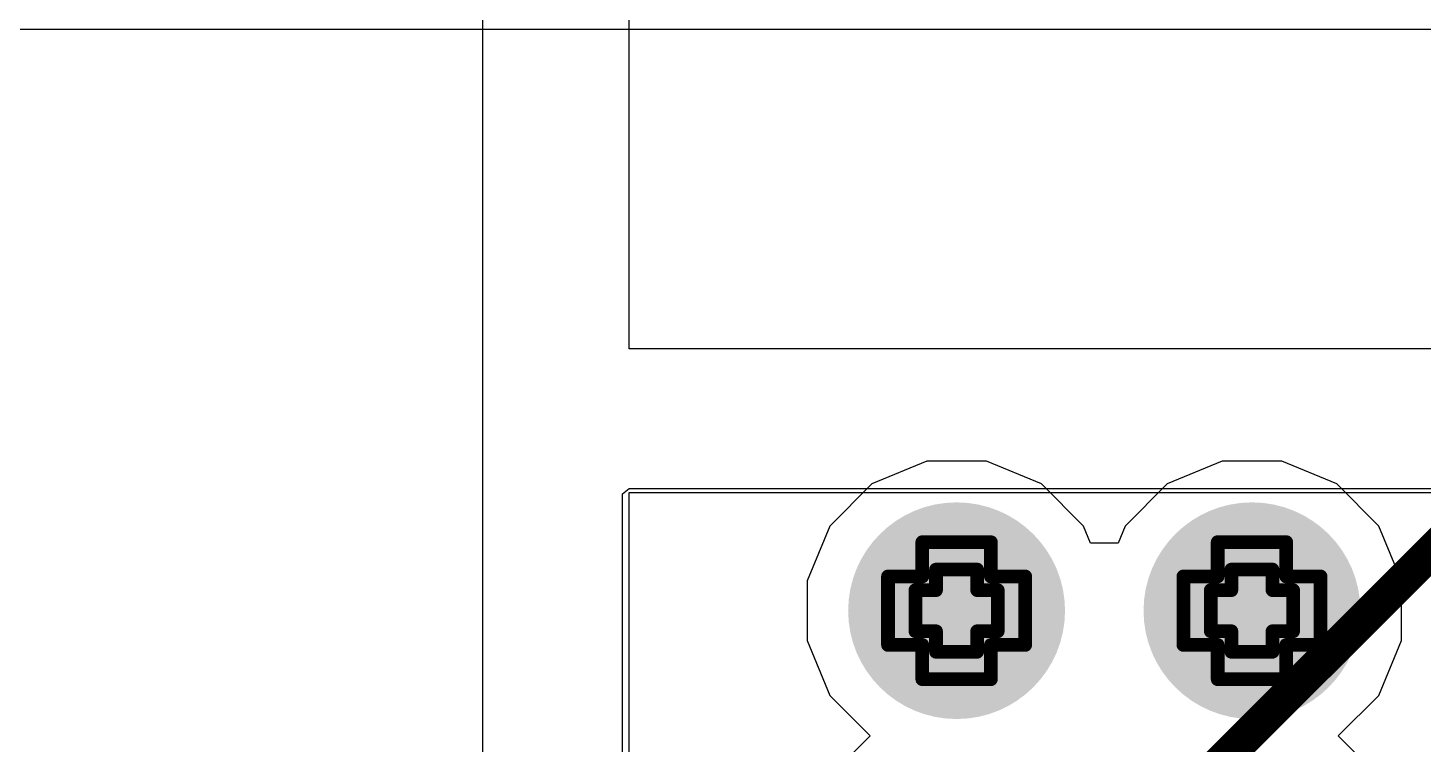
# Model space of a CAD drawing. Header units: inches. Extents: x -3 to 5259, y -3 to 5282.
# Drawn here: x 71.66 to 76.82, y 83.23 to 85.88 of the extents above; entities that cross this region are included whole.
import ezdxf

# ---------------------------------------------------------------- set-up
doc = ezdxf.new("R2010")
doc.units = ezdxf.units.IN
for name, color, linetype in [('Bottom Layer', 5, 'Continuous'), ('Bottom Solder', 6, 'Continuous'), ('Drill Drawing', 1, 'Continuous'), ('Layer 1', 16, 'Continuous'), ('Layer 2', 76, 'Continuous'), ('Top Layer', 1, 'Continuous'), ('Top Overlay', 2, 'Continuous'), ('Top Solder', 216, 'Continuous'), ('Via Holes', 16, 'Continuous')]:
    doc.layers.add(name, color=color, linetype=linetype)

# ---------------------------------------------------------------- blocks, each defined once
blk = doc.blocks.new('SVZ1VM221FBRE00RAXXX_221')
at = {"layer": 'Top Overlay'}
blk.add_lwpolyline([(-2.465, 4.2262, 0.127, 0.127, 0), (-4.2012, 2.49, 0.127, 0.127, 0)], format="xyseb", dxfattribs=at)

msp = doc.modelspace()

# ---------------------------------------------------------------- hatches: boundary and pattern name
at = {"layer": 'Bottom Layer'}
h = msp.add_hatch(color=5, dxfattribs=at)
edge = h.paths.add_edge_path()
edge.add_arc((75.0972, 83.7229), 0.3, 0, 360)
h = msp.add_hatch(color=5, dxfattribs=at)
edge = h.paths.add_edge_path()
edge.add_arc((76.1911, 83.7229), 0.3, 0, 360)
at = {"layer": 'Bottom Solder'}
h = msp.add_hatch(color=6, dxfattribs=at)
edge = h.paths.add_edge_path()
edge.add_arc((75.0972, 83.7229), 0.4016, 0, 360)
h = msp.add_hatch(color=6, dxfattribs=at)
edge = h.paths.add_edge_path()
edge.add_arc((76.1911, 83.7229), 0.4016, 0, 360)
at = {"layer": 'Layer 1'}
h = msp.add_hatch(color=16, dxfattribs=at)
edge = h.paths.add_edge_path()
edge.add_arc((75.0972, 83.7229), 0.3, 0, 360)
h = msp.add_hatch(color=16, dxfattribs=at)
edge = h.paths.add_edge_path()
edge.add_arc((76.1911, 83.7229), 0.3, 0, 360)
at = {"layer": 'Layer 2'}
h = msp.add_hatch(color=76, dxfattribs=at)
edge = h.paths.add_edge_path()
edge.add_arc((75.0972, 83.7229), 0.3, 0, 360)
h = msp.add_hatch(color=76, dxfattribs=at)
edge = h.paths.add_edge_path()
edge.add_arc((76.1911, 83.7229), 0.3, 0, 360)
at = {"layer": 'Top Layer'}
h = msp.add_hatch(color=1, dxfattribs=at)
edge = h.paths.add_edge_path()
edge.add_arc((75.0972, 83.7229), 0.3, 0, 360)
h = msp.add_hatch(color=1, dxfattribs=at)
edge = h.paths.add_edge_path()
edge.add_arc((76.1911, 83.7229), 0.3, 0, 360)
at = {"layer": 'Top Solder'}
h = msp.add_hatch(color=216, dxfattribs=at)
edge = h.paths.add_edge_path()
edge.add_arc((75.0972, 83.7229), 0.4016, 0, 360)
h = msp.add_hatch(color=216, dxfattribs=at)
edge = h.paths.add_edge_path()
edge.add_arc((76.1911, 83.7229), 0.4016, 0, 360)
at = {"layer": 'Via Holes'}
h = msp.add_hatch(color=7, dxfattribs=at)
edge = h.paths.add_edge_path()
edge.add_arc((75.0972, 83.7229), 0.15, 0, 360)
h = msp.add_hatch(color=7, dxfattribs=at)
edge = h.paths.add_edge_path()
edge.add_arc((76.1911, 83.7229), 0.15, 0, 360)

# ---------------------------------------------------------------- linework, layer by layer
at = {"layer": 'Drill Drawing'}
for points in [[(74.9702, 83.8499, 0.0508, 0.0508, 0), (74.9702, 83.9769, 0.0508, 0.0508, 0)], [(74.9702, 83.9769, 0.0508, 0.0508, 0), (75.2242, 83.9769, 0.0508, 0.0508, 0)], [(75.2242, 83.8499, 0.0508, 0.0508, 0), (75.2242, 83.9769, 0.0508, 0.0508, 0)], [(76.0641, 83.8499, 0.0508, 0.0508, 0), (76.0641, 83.9769, 0.0508, 0.0508, 0)], [(76.0641, 83.9769, 0.0508, 0.0508, 0), (76.3181, 83.9769, 0.0508, 0.0508, 0)], [(76.3181, 83.8499, 0.0508, 0.0508, 0), (76.3181, 83.9769, 0.0508, 0.0508, 0)], [(74.8432, 83.5959, 0.0508, 0.0508, 0), (74.8432, 83.8499, 0.0508, 0.0508, 0)], [(74.8432, 83.8499, 0.0508, 0.0508, 0), (74.9702, 83.8499, 0.0508, 0.0508, 0)], [(75.021, 83.7991, 0.0508, 0.0508, 0), (75.021, 83.8753, 0.0508, 0.0508, 0)], [(75.021, 83.8753, 0.0508, 0.0508, 0), (75.1734, 83.8753, 0.0508, 0.0508, 0)], [(75.1734, 83.7991, 0.0508, 0.0508, 0), (75.1734, 83.8753, 0.0508, 0.0508, 0)], [(75.2242, 83.8499, 0.0508, 0.0508, 0), (75.3512, 83.8499, 0.0508, 0.0508, 0)], [(75.3512, 83.5959, 0.0508, 0.0508, 0), (75.3512, 83.8499, 0.0508, 0.0508, 0)], [(75.9371, 83.5959, 0.0508, 0.0508, 0), (75.9371, 83.8499, 0.0508, 0.0508, 0)], [(75.9371, 83.8499, 0.0508, 0.0508, 0), (76.0641, 83.8499, 0.0508, 0.0508, 0)], [(76.1149, 83.7991, 0.0508, 0.0508, 0), (76.1149, 83.8753, 0.0508, 0.0508, 0)], [(76.1149, 83.8753, 0.0508, 0.0508, 0), (76.2673, 83.8753, 0.0508, 0.0508, 0)], [(76.2673, 83.7991, 0.0508, 0.0508, 0), (76.2673, 83.8753, 0.0508, 0.0508, 0)], [(76.3181, 83.8499, 0.0508, 0.0508, 0), (76.4451, 83.8499, 0.0508, 0.0508, 0)], [(76.4451, 83.5959, 0.0508, 0.0508, 0), (76.4451, 83.8499, 0.0508, 0.0508, 0)], [(74.9448, 83.6467, 0.0508, 0.0508, 0), (74.9448, 83.7991, 0.0508, 0.0508, 0)], [(74.9448, 83.7991, 0.0508, 0.0508, 0), (75.021, 83.7991, 0.0508, 0.0508, 0)], [(75.1734, 83.7991, 0.0508, 0.0508, 0), (75.2496, 83.7991, 0.0508, 0.0508, 0)], [(75.2496, 83.6467, 0.0508, 0.0508, 0), (75.2496, 83.7991, 0.0508, 0.0508, 0)], [(76.0387, 83.6467, 0.0508, 0.0508, 0), (76.0387, 83.7991, 0.0508, 0.0508, 0)], [(76.0387, 83.7991, 0.0508, 0.0508, 0), (76.1149, 83.7991, 0.0508, 0.0508, 0)], [(76.2673, 83.7991, 0.0508, 0.0508, 0), (76.3435, 83.7991, 0.0508, 0.0508, 0)], [(76.3435, 83.6467, 0.0508, 0.0508, 0), (76.3435, 83.7991, 0.0508, 0.0508, 0)], [(74.9448, 83.6467, 0.0508, 0.0508, 0), (75.021, 83.6467, 0.0508, 0.0508, 0)], [(75.021, 83.5705, 0.0508, 0.0508, 0), (75.021, 83.6467, 0.0508, 0.0508, 0)], [(75.1734, 83.6467, 0.0508, 0.0508, 0), (75.2496, 83.6467, 0.0508, 0.0508, 0)], [(75.1734, 83.5705, 0.0508, 0.0508, 0), (75.1734, 83.6467, 0.0508, 0.0508, 0)], [(76.0387, 83.6467, 0.0508, 0.0508, 0), (76.1149, 83.6467, 0.0508, 0.0508, 0)], [(76.1149, 83.5705, 0.0508, 0.0508, 0), (76.1149, 83.6467, 0.0508, 0.0508, 0)], [(76.2673, 83.6467, 0.0508, 0.0508, 0), (76.3435, 83.6467, 0.0508, 0.0508, 0)], [(76.2673, 83.5705, 0.0508, 0.0508, 0), (76.2673, 83.6467, 0.0508, 0.0508, 0)], [(74.8432, 83.5959, 0.0508, 0.0508, 0), (74.9702, 83.5959, 0.0508, 0.0508, 0)], [(74.9702, 83.4689, 0.0508, 0.0508, 0), (74.9702, 83.5959, 0.0508, 0.0508, 0)], [(75.2242, 83.5959, 0.0508, 0.0508, 0), (75.3512, 83.5959, 0.0508, 0.0508, 0)], [(75.2242, 83.4689, 0.0508, 0.0508, 0), (75.2242, 83.5959, 0.0508, 0.0508, 0)], [(75.9371, 83.5959, 0.0508, 0.0508, 0), (76.0641, 83.5959, 0.0508, 0.0508, 0)], [(76.0641, 83.4689, 0.0508, 0.0508, 0), (76.0641, 83.5959, 0.0508, 0.0508, 0)], [(76.3181, 83.5959, 0.0508, 0.0508, 0), (76.4451, 83.5959, 0.0508, 0.0508, 0)], [(76.3181, 83.4689, 0.0508, 0.0508, 0), (76.3181, 83.5959, 0.0508, 0.0508, 0)], [(75.021, 83.5705, 0.0508, 0.0508, 0), (75.1734, 83.5705, 0.0508, 0.0508, 0)], [(76.1149, 83.5705, 0.0508, 0.0508, 0), (76.2673, 83.5705, 0.0508, 0.0508, 0)], [(74.9702, 83.4689, 0.0508, 0.0508, 0), (75.2242, 83.4689, 0.0508, 0.0508, 0)], [(76.0641, 83.4689, 0.0508, 0.0508, 0), (76.3181, 83.4689, 0.0508, 0.0508, 0)]]:
    msp.add_lwpolyline(points, format="xyseb", dxfattribs=at)
for points in [[(74.9575, 83.9769, 0.0254, 0.0254, 1), (74.9829, 83.9769, 0.0254, 0.0254, 1)], [(74.9575, 83.9769, 0.0254, 0.0254, 1), (74.9829, 83.9769, 0.0254, 0.0254, 1)], [(75.2115, 83.9769, 0.0254, 0.0254, 1), (75.2369, 83.9769, 0.0254, 0.0254, 1)], [(75.2115, 83.9769, 0.0254, 0.0254, 1), (75.2369, 83.9769, 0.0254, 0.0254, 1)], [(76.0514, 83.9769, 0.0254, 0.0254, 1), (76.0768, 83.9769, 0.0254, 0.0254, 1)], [(76.0514, 83.9769, 0.0254, 0.0254, 1), (76.0768, 83.9769, 0.0254, 0.0254, 1)], [(76.3054, 83.9769, 0.0254, 0.0254, 1), (76.3308, 83.9769, 0.0254, 0.0254, 1)], [(76.3054, 83.9769, 0.0254, 0.0254, 1), (76.3308, 83.9769, 0.0254, 0.0254, 1)], [(74.8305, 83.8499, 0.0254, 0.0254, 1), (74.8559, 83.8499, 0.0254, 0.0254, 1)], [(74.8305, 83.8499, 0.0254, 0.0254, 1), (74.8559, 83.8499, 0.0254, 0.0254, 1)], [(74.9575, 83.8499, 0.0254, 0.0254, 1), (74.9829, 83.8499, 0.0254, 0.0254, 1)], [(74.9575, 83.8499, 0.0254, 0.0254, 1), (74.9829, 83.8499, 0.0254, 0.0254, 1)], [(75.0083, 83.8753, 0.0254, 0.0254, 1), (75.0337, 83.8753, 0.0254, 0.0254, 1)], [(75.0083, 83.8753, 0.0254, 0.0254, 1), (75.0337, 83.8753, 0.0254, 0.0254, 1)], [(75.1607, 83.8753, 0.0254, 0.0254, 1), (75.1861, 83.8753, 0.0254, 0.0254, 1)], [(75.1607, 83.8753, 0.0254, 0.0254, 1), (75.1861, 83.8753, 0.0254, 0.0254, 1)], [(75.2115, 83.8499, 0.0254, 0.0254, 1), (75.2369, 83.8499, 0.0254, 0.0254, 1)], [(75.2115, 83.8499, 0.0254, 0.0254, 1), (75.2369, 83.8499, 0.0254, 0.0254, 1)], [(75.3385, 83.8499, 0.0254, 0.0254, 1), (75.3639, 83.8499, 0.0254, 0.0254, 1)], [(75.3385, 83.8499, 0.0254, 0.0254, 1), (75.3639, 83.8499, 0.0254, 0.0254, 1)], [(75.9244, 83.8499, 0.0254, 0.0254, 1), (75.9498, 83.8499, 0.0254, 0.0254, 1)], [(75.9244, 83.8499, 0.0254, 0.0254, 1), (75.9498, 83.8499, 0.0254, 0.0254, 1)], [(76.0514, 83.8499, 0.0254, 0.0254, 1), (76.0768, 83.8499, 0.0254, 0.0254, 1)], [(76.0514, 83.8499, 0.0254, 0.0254, 1), (76.0768, 83.8499, 0.0254, 0.0254, 1)], [(76.1022, 83.8753, 0.0254, 0.0254, 1), (76.1276, 83.8753, 0.0254, 0.0254, 1)], [(76.1022, 83.8753, 0.0254, 0.0254, 1), (76.1276, 83.8753, 0.0254, 0.0254, 1)], [(76.2546, 83.8753, 0.0254, 0.0254, 1), (76.28, 83.8753, 0.0254, 0.0254, 1)], [(76.2546, 83.8753, 0.0254, 0.0254, 1), (76.28, 83.8753, 0.0254, 0.0254, 1)], [(76.3054, 83.8499, 0.0254, 0.0254, 1), (76.3308, 83.8499, 0.0254, 0.0254, 1)], [(76.3054, 83.8499, 0.0254, 0.0254, 1), (76.3308, 83.8499, 0.0254, 0.0254, 1)], [(76.4324, 83.8499, 0.0254, 0.0254, 1), (76.4578, 83.8499, 0.0254, 0.0254, 1)], [(76.4324, 83.8499, 0.0254, 0.0254, 1), (76.4578, 83.8499, 0.0254, 0.0254, 1)], [(74.9321, 83.7991, 0.0254, 0.0254, 1), (74.9575, 83.7991, 0.0254, 0.0254, 1)], [(74.9321, 83.7991, 0.0254, 0.0254, 1), (74.9575, 83.7991, 0.0254, 0.0254, 1)], [(75.0083, 83.7991, 0.0254, 0.0254, 1), (75.0337, 83.7991, 0.0254, 0.0254, 1)], [(75.0083, 83.7991, 0.0254, 0.0254, 1), (75.0337, 83.7991, 0.0254, 0.0254, 1)], [(75.1607, 83.7991, 0.0254, 0.0254, 1), (75.1861, 83.7991, 0.0254, 0.0254, 1)], [(75.1607, 83.7991, 0.0254, 0.0254, 1), (75.1861, 83.7991, 0.0254, 0.0254, 1)], [(75.2369, 83.7991, 0.0254, 0.0254, 1), (75.2623, 83.7991, 0.0254, 0.0254, 1)], [(75.2369, 83.7991, 0.0254, 0.0254, 1), (75.2623, 83.7991, 0.0254, 0.0254, 1)], [(76.026, 83.7991, 0.0254, 0.0254, 1), (76.0514, 83.7991, 0.0254, 0.0254, 1)], [(76.026, 83.7991, 0.0254, 0.0254, 1), (76.0514, 83.7991, 0.0254, 0.0254, 1)], [(76.1022, 83.7991, 0.0254, 0.0254, 1), (76.1276, 83.7991, 0.0254, 0.0254, 1)], [(76.1022, 83.7991, 0.0254, 0.0254, 1), (76.1276, 83.7991, 0.0254, 0.0254, 1)], [(76.2546, 83.7991, 0.0254, 0.0254, 1), (76.28, 83.7991, 0.0254, 0.0254, 1)], [(76.2546, 83.7991, 0.0254, 0.0254, 1), (76.28, 83.7991, 0.0254, 0.0254, 1)], [(76.3308, 83.7991, 0.0254, 0.0254, 1), (76.3562, 83.7991, 0.0254, 0.0254, 1)], [(76.3308, 83.7991, 0.0254, 0.0254, 1), (76.3562, 83.7991, 0.0254, 0.0254, 1)], [(74.9321, 83.6467, 0.0254, 0.0254, 1), (74.9575, 83.6467, 0.0254, 0.0254, 1)], [(74.9321, 83.6467, 0.0254, 0.0254, 1), (74.9575, 83.6467, 0.0254, 0.0254, 1)], [(75.0083, 83.6467, 0.0254, 0.0254, 1), (75.0337, 83.6467, 0.0254, 0.0254, 1)], [(75.0083, 83.6467, 0.0254, 0.0254, 1), (75.0337, 83.6467, 0.0254, 0.0254, 1)], [(75.1607, 83.6467, 0.0254, 0.0254, 1), (75.1861, 83.6467, 0.0254, 0.0254, 1)], [(75.1607, 83.6467, 0.0254, 0.0254, 1), (75.1861, 83.6467, 0.0254, 0.0254, 1)], [(75.2369, 83.6467, 0.0254, 0.0254, 1), (75.2623, 83.6467, 0.0254, 0.0254, 1)], [(75.2369, 83.6467, 0.0254, 0.0254, 1), (75.2623, 83.6467, 0.0254, 0.0254, 1)], [(76.026, 83.6467, 0.0254, 0.0254, 1), (76.0514, 83.6467, 0.0254, 0.0254, 1)], [(76.026, 83.6467, 0.0254, 0.0254, 1), (76.0514, 83.6467, 0.0254, 0.0254, 1)], [(76.1022, 83.6467, 0.0254, 0.0254, 1), (76.1276, 83.6467, 0.0254, 0.0254, 1)], [(76.1022, 83.6467, 0.0254, 0.0254, 1), (76.1276, 83.6467, 0.0254, 0.0254, 1)], [(76.2546, 83.6467, 0.0254, 0.0254, 1), (76.28, 83.6467, 0.0254, 0.0254, 1)], [(76.2546, 83.6467, 0.0254, 0.0254, 1), (76.28, 83.6467, 0.0254, 0.0254, 1)], [(76.3308, 83.6467, 0.0254, 0.0254, 1), (76.3562, 83.6467, 0.0254, 0.0254, 1)], [(76.3308, 83.6467, 0.0254, 0.0254, 1), (76.3562, 83.6467, 0.0254, 0.0254, 1)], [(74.8305, 83.5959, 0.0254, 0.0254, 1), (74.8559, 83.5959, 0.0254, 0.0254, 1)], [(74.8305, 83.5959, 0.0254, 0.0254, 1), (74.8559, 83.5959, 0.0254, 0.0254, 1)], [(74.9575, 83.5959, 0.0254, 0.0254, 1), (74.9829, 83.5959, 0.0254, 0.0254, 1)], [(74.9575, 83.5959, 0.0254, 0.0254, 1), (74.9829, 83.5959, 0.0254, 0.0254, 1)], [(75.2115, 83.5959, 0.0254, 0.0254, 1), (75.2369, 83.5959, 0.0254, 0.0254, 1)], [(75.2115, 83.5959, 0.0254, 0.0254, 1), (75.2369, 83.5959, 0.0254, 0.0254, 1)], [(75.3385, 83.5959, 0.0254, 0.0254, 1), (75.3639, 83.5959, 0.0254, 0.0254, 1)], [(75.3385, 83.5959, 0.0254, 0.0254, 1), (75.3639, 83.5959, 0.0254, 0.0254, 1)], [(75.9244, 83.5959, 0.0254, 0.0254, 1), (75.9498, 83.5959, 0.0254, 0.0254, 1)], [(75.9244, 83.5959, 0.0254, 0.0254, 1), (75.9498, 83.5959, 0.0254, 0.0254, 1)], [(76.0514, 83.5959, 0.0254, 0.0254, 1), (76.0768, 83.5959, 0.0254, 0.0254, 1)], [(76.0514, 83.5959, 0.0254, 0.0254, 1), (76.0768, 83.5959, 0.0254, 0.0254, 1)], [(76.3054, 83.5959, 0.0254, 0.0254, 1), (76.3308, 83.5959, 0.0254, 0.0254, 1)], [(76.3054, 83.5959, 0.0254, 0.0254, 1), (76.3308, 83.5959, 0.0254, 0.0254, 1)], [(76.4324, 83.5959, 0.0254, 0.0254, 1), (76.4578, 83.5959, 0.0254, 0.0254, 1)], [(76.4324, 83.5959, 0.0254, 0.0254, 1), (76.4578, 83.5959, 0.0254, 0.0254, 1)], [(75.0083, 83.5705, 0.0254, 0.0254, 1), (75.0337, 83.5705, 0.0254, 0.0254, 1)], [(75.0083, 83.5705, 0.0254, 0.0254, 1), (75.0337, 83.5705, 0.0254, 0.0254, 1)], [(75.1607, 83.5705, 0.0254, 0.0254, 1), (75.1861, 83.5705, 0.0254, 0.0254, 1)], [(75.1607, 83.5705, 0.0254, 0.0254, 1), (75.1861, 83.5705, 0.0254, 0.0254, 1)], [(76.1022, 83.5705, 0.0254, 0.0254, 1), (76.1276, 83.5705, 0.0254, 0.0254, 1)], [(76.1022, 83.5705, 0.0254, 0.0254, 1), (76.1276, 83.5705, 0.0254, 0.0254, 1)], [(76.2546, 83.5705, 0.0254, 0.0254, 1), (76.28, 83.5705, 0.0254, 0.0254, 1)], [(76.2546, 83.5705, 0.0254, 0.0254, 1), (76.28, 83.5705, 0.0254, 0.0254, 1)], [(74.9575, 83.4689, 0.0254, 0.0254, 1), (74.9829, 83.4689, 0.0254, 0.0254, 1)], [(74.9575, 83.4689, 0.0254, 0.0254, 1), (74.9829, 83.4689, 0.0254, 0.0254, 1)], [(75.2115, 83.4689, 0.0254, 0.0254, 1), (75.2369, 83.4689, 0.0254, 0.0254, 1)], [(75.2115, 83.4689, 0.0254, 0.0254, 1), (75.2369, 83.4689, 0.0254, 0.0254, 1)], [(76.0514, 83.4689, 0.0254, 0.0254, 1), (76.0768, 83.4689, 0.0254, 0.0254, 1)], [(76.0514, 83.4689, 0.0254, 0.0254, 1), (76.0768, 83.4689, 0.0254, 0.0254, 1)], [(76.3054, 83.4689, 0.0254, 0.0254, 1), (76.3308, 83.4689, 0.0254, 0.0254, 1)], [(76.3054, 83.4689, 0.0254, 0.0254, 1), (76.3308, 83.4689, 0.0254, 0.0254, 1)]]:
    msp.add_lwpolyline(points, format="xyseb", close=True, dxfattribs=at)
at = {"layer": 'Layer 2'}
for p, q in [((65.4673, 85.8783), (118.2442, 85.8783)), ((74.987, 84.2769), (74.7834, 84.1926)), ((75.2074, 84.2769), (74.987, 84.2769)), ((75.4111, 84.1926), (75.2074, 84.2769)), ((76.0809, 84.2769), (75.8773, 84.1926)), ((76.3013, 84.2769), (76.0809, 84.2769)), ((76.5049, 84.1926), (76.3013, 84.2769)), ((74.7834, 84.1926), (74.6276, 84.0367)), ((75.5669, 84.0367), (75.4111, 84.1926)), ((75.8773, 84.1926), (75.7214, 84.0367)), ((76.6607, 84.0367), (76.5049, 84.1926)), ((74.6276, 84.0367), (74.5432, 83.8331)), ((75.5934, 83.9728), (75.5669, 84.0367)), ((75.7214, 84.0367), (75.695, 83.9728)), ((76.7451, 83.8331), (76.6607, 84.0367)), ((75.695, 83.9728), (75.5934, 83.9728)), ((74.5432, 83.8331), (74.5432, 83.6127)), ((76.7451, 83.6127), (76.7451, 83.8331)), ((74.5432, 83.6127), (74.6276, 83.4091)), ((76.6607, 83.4091), (76.7451, 83.6127)), ((74.6276, 83.4091), (74.7774, 83.2593)), ((76.5109, 83.2593), (76.6607, 83.4091)), ((74.7774, 83.2593), (74.6276, 83.1094)), ((76.6607, 83.1094), (76.5109, 83.2593))]:
    msp.add_line(p, q, dxfattribs=at)
at = {"layer": 'Top Layer'}
for p, q in [((73.8844, 84.6941), (73.8844, 91.4623)), ((73.342, 91.1862), (73.342, 80.4715)), ((77.4845, 84.6941), (73.8844, 84.6941)), ((73.86, 84.1561), (73.8844, 84.1762)), ((73.8844, 84.1762), (77.2699, 84.1762)), ((73.86, 80.4715), (73.86, 84.1561)), ((73.8844, 79.958), (73.8844, 84.1607)), ((73.8844, 84.1607), (77.2282, 84.1607))]:
    msp.add_line(p, q, dxfattribs=at)

# ---------------------------------------------------------------- block references
at = {"rotation": 180}
msp.add_blockref('SVZ1VM221FBRE00RAXXX_221', (73.5338, 87.3118), dxfattribs=at)

doc.saveas('drawing.dxf')
